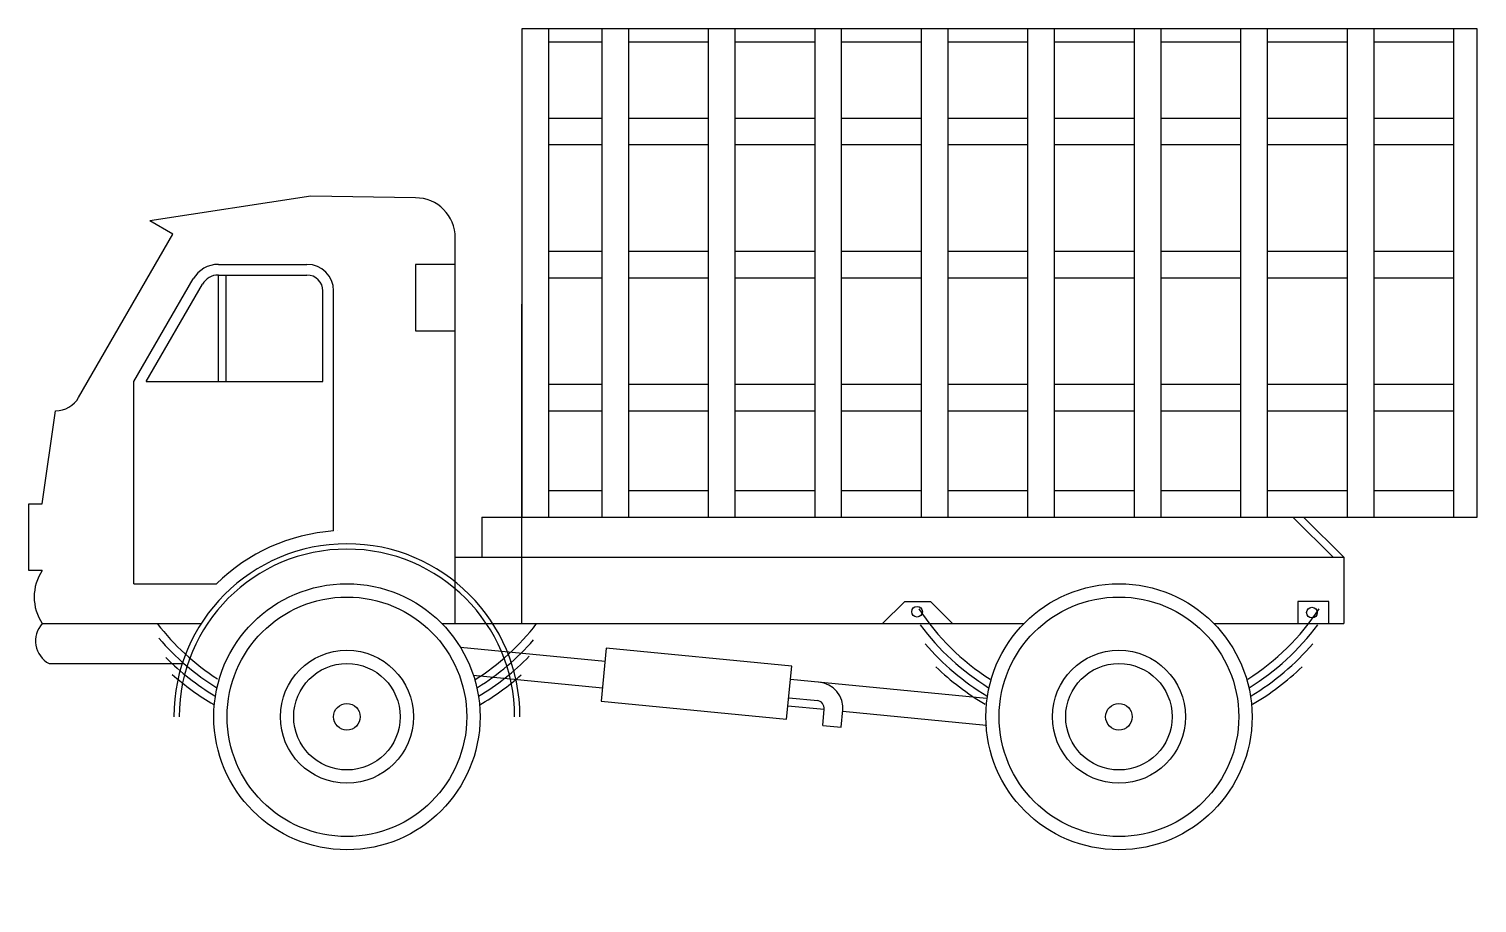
# Model space of a CAD drawing. Extents: x -2337 to -1793, y 2662 to 2991.
import ezdxf

# ---------------------------------------------------------------- set-up
doc = ezdxf.new("R2010")
doc.units = 0
doc.header["$MEASUREMENT"] = 0
doc.layers.get('0').update_dxf_attribs({"linetype": 'CONTINUOUS'})
doc.layers.add('18', color=4, linetype='CONTINUOUS')

msp = doc.modelspace()

# ---------------------------------------------------------------- linework, layer by layer
for p, q in [((-1793.45, 2990.93), (-2152.26, 2990.93)), ((-2152.26, 2990.93), (-2152.26, 2807.46)), ((-2142.26, 2990.93), (-2142.26, 2807.46)), ((-2122.26, 2990.93), (-2122.26, 2807.46)), ((-2112.26, 2990.93), (-2112.26, 2807.46)), ((-2082.26, 2990.93), (-2082.26, 2807.46)), ((-2072.26, 2990.93), (-2072.26, 2807.46)), ((-2042.26, 2990.93), (-2042.26, 2807.46)), ((-2032.26, 2990.93), (-2032.26, 2807.46)), ((-2002.26, 2990.93), (-2002.26, 2807.46)), ((-1992.26, 2990.93), (-1992.26, 2807.46)), ((-1962.26, 2990.93), (-1962.26, 2807.46)), ((-1952.26, 2990.93), (-1952.26, 2807.46)), ((-1922.26, 2990.93), (-1922.26, 2807.46)), ((-1912.26, 2990.93), (-1912.26, 2807.46)), ((-1882.26, 2990.93), (-1882.26, 2807.46)), ((-1872.26, 2990.93), (-1872.26, 2807.46)), ((-1842.26, 2990.93), (-1842.26, 2807.46)), ((-1832.26, 2990.93), (-1832.26, 2807.46)), ((-1802.26, 2990.93), (-1802.26, 2807.46)), ((-1793.45, 2807.46), (-1793.45, 2990.93)), ((-2122.26, 2985.93), (-2142.26, 2985.93)), ((-2082.26, 2985.93), (-2112.26, 2985.93)), ((-2042.26, 2985.93), (-2072.26, 2985.93)), ((-2002.26, 2985.93), (-2032.26, 2985.93)), ((-1962.26, 2985.93), (-1992.26, 2985.93)), ((-1922.26, 2985.93), (-1952.26, 2985.93)), ((-1882.26, 2985.93), (-1912.26, 2985.93)), ((-1842.26, 2985.93), (-1872.26, 2985.93)), ((-1802.26, 2985.93), (-1832.26, 2985.93)), ((-2142.26, 2957.46), (-2122.26, 2957.46)), ((-2112.26, 2957.46), (-2082.26, 2957.46)), ((-2072.26, 2957.46), (-2042.26, 2957.46)), ((-2032.26, 2957.46), (-2002.26, 2957.46)), ((-1992.26, 2957.46), (-1962.26, 2957.46)), ((-1952.26, 2957.46), (-1922.26, 2957.46)), ((-1912.26, 2957.46), (-1882.26, 2957.46)), ((-1872.26, 2957.46), (-1842.26, 2957.46)), ((-1832.26, 2957.46), (-1802.26, 2957.46)), ((-2142.26, 2947.46), (-2122.26, 2947.46)), ((-2112.26, 2947.46), (-2082.26, 2947.46)), ((-2072.26, 2947.46), (-2042.26, 2947.46)), ((-2032.26, 2947.46), (-2002.26, 2947.46)), ((-1992.26, 2947.46), (-1962.26, 2947.46)), ((-1952.26, 2947.46), (-1922.26, 2947.46)), ((-1912.26, 2947.46), (-1882.26, 2947.46)), ((-1872.26, 2947.46), (-1842.26, 2947.46)), ((-1832.26, 2947.46), (-1802.26, 2947.46)), ((-2231.51, 2928.13), (-2291.97, 2918.85)), ((-2192.26, 2927.46), (-2231.51, 2928.13)), ((-2283.31, 2913.85), (-2291.97, 2918.85)), ((-2318.75, 2852.46), (-2283.31, 2913.85)), ((-2177.26, 2887.46), (-2177.26, 2912.46)), ((-2142.26, 2907.46), (-2122.26, 2907.46)), ((-2112.26, 2907.46), (-2082.26, 2907.46)), ((-2072.26, 2907.46), (-2042.26, 2907.46)), ((-2032.26, 2907.46), (-2002.26, 2907.46)), ((-1992.26, 2907.46), (-1962.26, 2907.46)), ((-1952.26, 2907.46), (-1922.26, 2907.46)), ((-1912.26, 2907.46), (-1882.26, 2907.46)), ((-1872.26, 2907.46), (-1842.26, 2907.46)), ((-1832.26, 2907.46), (-1802.26, 2907.46)), ((-2266.25, 2902.46), (-2232.97, 2902.46)), ((-2177.26, 2902.46), (-2192.26, 2902.46)), ((-2192.26, 2902.46), (-2192.26, 2877.46)), ((-2297.97, 2858.45), (-2275.72, 2897)), ((-2293.34, 2858.47), (-2272.25, 2895)), ((-2266.25, 2898.46), (-2232.97, 2898.46)), ((-2266.25, 2858.46), (-2266.25, 2898.46)), ((-2263.48, 2898.46), (-2263.48, 2858.46)), ((-2142.26, 2897.46), (-2122.26, 2897.46)), ((-2112.26, 2897.46), (-2082.26, 2897.46)), ((-2072.26, 2897.46), (-2042.26, 2897.46)), ((-2032.26, 2897.46), (-2002.26, 2897.46)), ((-1992.26, 2897.46), (-1962.26, 2897.46)), ((-1952.26, 2897.46), (-1922.26, 2897.46)), ((-1912.26, 2897.46), (-1882.26, 2897.46)), ((-1872.26, 2897.46), (-1842.26, 2897.46)), ((-1832.26, 2897.46), (-1802.26, 2897.46)), ((-2226.97, 2858.46), (-2226.97, 2892.46)), ((-2222.97, 2802.28), (-2222.97, 2892.46)), ((-2177.26, 2767.46), (-2177.26, 2887.46)), ((-2152.26, 2767.46), (-2152.26, 2887.46)), ((-2192.26, 2877.46), (-2177.26, 2877.46)), ((-2297.97, 2782.46), (-2297.97, 2858.45)), ((-2293.34, 2858.46), (-2226.97, 2858.46)), ((-2142.26, 2857.46), (-2122.26, 2857.46)), ((-2112.26, 2857.46), (-2082.26, 2857.46)), ((-2072.26, 2857.46), (-2042.26, 2857.46)), ((-2032.26, 2857.46), (-2002.26, 2857.46)), ((-1992.26, 2857.46), (-1962.26, 2857.46)), ((-1952.26, 2857.46), (-1922.26, 2857.46)), ((-1912.26, 2857.46), (-1882.26, 2857.46)), ((-1872.26, 2857.46), (-1842.26, 2857.46)), ((-1832.26, 2857.46), (-1802.26, 2857.46)), ((-2332.41, 2812.46), (-2327.41, 2847.46)), ((-2142.26, 2847.46), (-2122.26, 2847.46)), ((-2112.26, 2847.46), (-2082.26, 2847.46)), ((-2072.26, 2847.46), (-2042.26, 2847.46)), ((-2032.26, 2847.46), (-2002.26, 2847.46)), ((-1992.26, 2847.46), (-1962.26, 2847.46)), ((-1952.26, 2847.46), (-1922.26, 2847.46)), ((-1912.26, 2847.46), (-1882.26, 2847.46)), ((-1872.26, 2847.46), (-1842.26, 2847.46)), ((-1832.26, 2847.46), (-1802.26, 2847.46)), ((-2337.41, 2812.46), (-2332.41, 2812.46)), ((-2337.41, 2787.46), (-2337.41, 2812.46)), ((-2142.26, 2817.46), (-2122.26, 2817.46)), ((-2112.26, 2817.46), (-2082.26, 2817.46)), ((-2072.26, 2817.46), (-2042.26, 2817.46)), ((-2032.26, 2817.46), (-2002.26, 2817.46)), ((-1992.26, 2817.46), (-1962.26, 2817.46)), ((-1952.26, 2817.46), (-1922.26, 2817.46)), ((-1912.26, 2817.46), (-1882.26, 2817.46)), ((-1872.26, 2817.46), (-1842.26, 2817.46)), ((-1832.26, 2817.46), (-1802.26, 2817.46)), ((-2167.27, 2807.46), (-1818.55, 2807.46)), ((-2167.27, 2807.46), (-2167.27, 2792.46)), ((-2152.26, 2807.46), (-1793.45, 2807.46)), ((-1847.55, 2792.46), (-1862.34, 2807.25)), ((-1858.55, 2807.46), (-1858.54, 2807.45)), ((-1858.34, 2807.25), (-1858.54, 2807.45)), ((-1843.55, 2792.46), (-1858.34, 2807.25)), ((-2177.26, 2792.46), (-1843.55, 2792.46)), ((-1843.55, 2792.46), (-1843.55, 2767.46)), ((-2332.41, 2787.46), (-2337.41, 2787.46)), ((-2297.97, 2782.46), (-2266.96, 2782.46)), ((-2008.44, 2775.81), (-2016.88, 2767.38)), ((-2008.44, 2775.81), (-1998.72, 2775.81)), ((-1998.72, 2775.81), (-1990.33, 2767.42)), ((-1860.74, 2775.81), (-1860.74, 2767.46)), ((-1849.14, 2775.81), (-1860.74, 2775.81)), ((-1849.14, 2767.46), (-1849.14, 2775.81)), ((-2332.41, 2767.46), (-2272.41, 2767.46)), ((-2182.26, 2767.46), (-2133.55, 2767.46)), ((-2181.94, 2767.46), (-1963.68, 2767.46)), ((-1892.26, 2767.46), (-1843.55, 2767.46)), ((-2175.36, 2758.62), (-2121.02, 2753.34)), ((-2329.84, 2752.46), (-2279.84, 2752.46)), ((-2170.56, 2748.11), (-2121.99, 2743.38)), ((-2051.35, 2746.56), (-1977.72, 2739.39)), ((-2052.31, 2736.6), (-2038.68, 2735.28)), ((-2052.02, 2739.59), (-2041.04, 2738.52)), ((-2039.26, 2729.23), (-2038.68, 2735.27)), ((-2032.3, 2728.55), (-2031.66, 2735.12)), ((-2031.71, 2734.6), (-1977.86, 2729.36)), ((-2039.26, 2729.23), (-2032.3, 2728.55))]:
    msp.add_line(p, q)
msp.add_lwpolyline([(-2122.47, 2738.36), (-2052.8, 2731.58), (-2050.87, 2751.49), (-2120.54, 2758.27), (-2122.47, 2738.36)])
for centre, radius in [((-2217.97, 2732.46), 50), ((-1927.97, 2732.46), 50), ((-2217.97, 2732.46), 45), ((-1927.97, 2732.46), 45), ((-2003.81, 2771.94), 2), ((-1855.47, 2771.59), 2), ((-2217.97, 2732.46), 25), ((-2217.97, 2732.46), 20), ((-1927.97, 2732.46), 25), ((-1927.97, 2732.46), 20), ((-2217.97, 2732.46), 5), ((-1927.97, 2732.46), 5)]:
    msp.add_circle(centre, radius)
for centre, radius, start, end in [((-2192.26, 2912.46), 15, 0, 90), ((-1927.97, 2822.46), 99.21, 213.6663, 213.6663), ((-1927.97, 2822.46), 98.43, 213.9704, 213.9704), ((-1927.97, 2822.46), 96, 238.8461, 238.8461), ((-1927.97, 2822.46), 89.28, 218.029, 218.029), ((-2266.25, 2891.53), 10.93, 90, 150.0004), ((-2232.97, 2892.46), 10, 0, 90), ((-2266.25, 2891.53), 6.93, 90, 150.0006), ((-2232.97, 2892.46), 6, 0, 90), ((-2327.41, 2857.46), 10, 270, 330), ((-2217.97, 2732.46), 70, 135, 135), ((-2217.97, 2732.46), 70, 90, 90), ((-2217.97, 2732.46), 70, 94.1077, 134.4503), ((-2217.97, 2732.46), 70, 93.04122926019555, 93.04123688959007), ((-2317.46, 2777.46), 17.99, 146.2237, 213.7764), ((-1927.97, 2822.46), 90, 213.3453, 237.4919), ((-1927.97, 2822.46), 90, 302.5081, 326.6547), ((-2325.33, 2760.95), 9.62, 137.4147, 241.9897), ((-2217.97, 2822.46), 90, 217.6699, 237.3215), ((-2217.97, 2822.46), 90, 302.4068, 322.3301), ((-1927.97, 2822.46), 93, 216.5812, 238.2476), ((-1927.97, 2822.46), 93, 301.7524, 323.4188), ((-2217.97, 2822.46), 93, 220.5695, 238.2736), ((-2217.97, 2822.46), 93, 301.8649, 318.8932), ((-1927.97, 2822.46), 96, 220.6511, 238.8461), ((-1927.97, 2822.46), 96, 301.1539, 319.3489), ((-2217.97, 2822.46), 96, 224.9214, 238.8486), ((-2217.97, 2822.46), 96, 300.9899, 315.5157), ((-2217.97, 2822.46), 99, 228.4218, 239.636), ((-2217.97, 2822.46), 99, 300.2879, 311.397), ((-1927.97, 2822.46), 99, 226.0003, 239.5103), ((-1927.97, 2822.46), 99, 300.4897, 313.9997), ((-2041.66, 2735.57), 10, 354.4415, 84.4414), ((-2041.66, 2735.57), 3, 354.4414, 84.4415), ((-1927.97, 2732.46), 50, 183.5595, 183.7677)]:
    msp.add_arc(centre, radius, start, end)
at = {"layer": '18', "color": 7}
for radius in [65, 63]:
    msp.add_arc((-2217.97, 2732.46), radius, 0, 180, dxfattribs=at)

doc.saveas('drawing.dxf')
